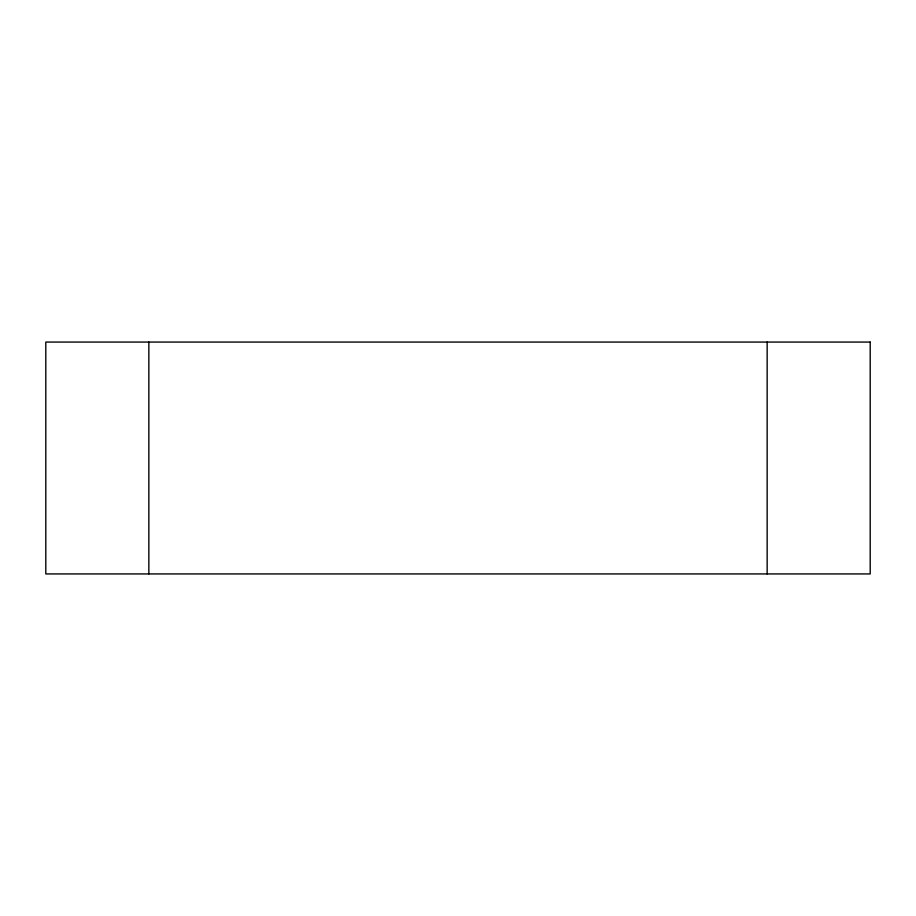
<?xml version="1.0" encoding="UTF-8"?>
<svg xmlns="http://www.w3.org/2000/svg" width="916" height="916" viewBox="0 0 916 916"><rect width="100%" height="100%" fill="white"/><g stroke="black" fill="none" stroke-linecap="round" stroke-linejoin="round"><path stroke-width="1.37" d="M767.15 342.069L767.15 573.931M148.85 342.069L148.85 573.931M870.2 342.069L45.8 342.069L45.8 573.931L870.2 573.931L870.2 342.069"/></g></svg>
